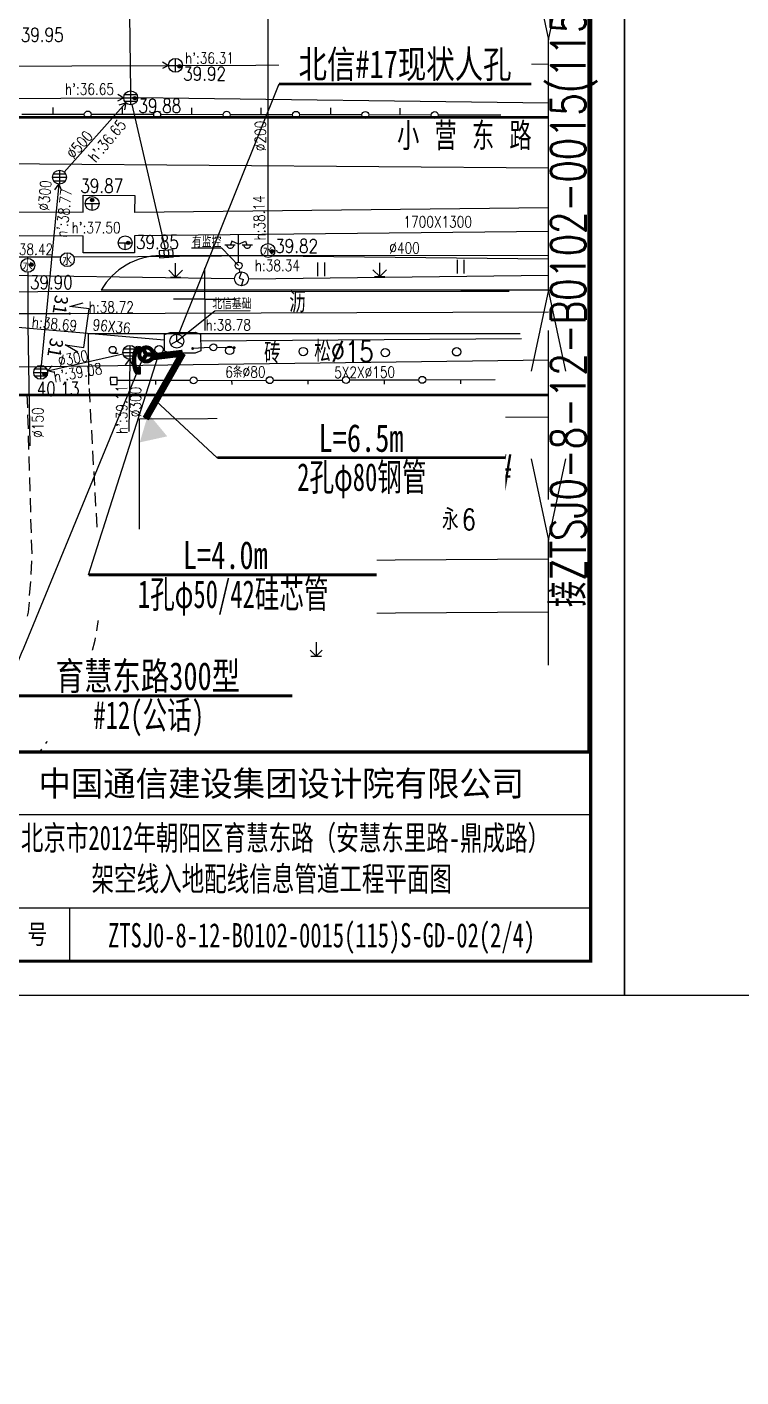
# Model space of a CAD drawing. Header units: inches. Extents: x 505347 to 508499, y 312634 to 313316.
# Drawn here: x 505790.9 to 505842.3, y 312634 to 312731.2 of the extents above; entities that cross this region are included whole.
import ezdxf
from ezdxf.enums import TextEntityAlignment as Align
from ezdxf.lldxf.tags import DXFTag

# ---------------------------------------------------------------- set-up
doc = ezdxf.new("R2010")
doc.units = ezdxf.units.IN
doc.header["$LTSCALE"] = 0.5
doc.header["$MEASUREMENT"] = 0
doc.linetypes.add('ACAD_ISO05W100', pattern=[33, 24, -3, 0, -3, 0, -3])
for name, color, linetype in [('0_RDCAD', 2, 'Continuous'), ('1_RDCAD', 3, 'Continuous'), ('3_RDCAD', 4, 'Continuous'), ('4_RDCAD', 7, 'Continuous'), ('BJ0', 7, 'Continuous'), ('BJ02', 7, 'Continuous'), ('BJ03', 7, 'Continuous'), ('BJ04', 7, 'Continuous'), ('BJ05', 7, 'Continuous'), ('BJ08', 7, 'Continuous'), ('BJ09', 7, 'Continuous'), ('BJ10', 7, 'Continuous'), ('BZ', 2, 'Continuous'), ('PAPERFRAME', 7, 'Continuous'), ('上水井', 4, 'Continuous'), ('上水注记', 4, 'Continuous'), ('上水管线', 4, 'Continuous'), ('上水高程表', 4, 'Continuous'), ('中水管线', 151, 'Continuous'), ('各家需求标注', 6, 'Continuous'), ('图签', 7, 'Continuous'), ('底图', 7, 'Continuous'), ('污水井', 247, 'Continuous'), ('污水注记', 247, 'Continuous'), ('污水管线', 247, 'Continuous'), ('污水高程表', 247, 'Continuous'), ('热力井', 40, 'Continuous'), ('热力注记', 40, 'Continuous'), ('热力管线', 40, 'Continuous'), ('热力高程表', 40, 'Continuous'), ('照明井', 193, 'Continuous'), ('照明管线', 193, 'Continuous'), ('燃气管线', 6, 'Continuous'), ('燃气高程表', 6, 'Continuous'), ('电信井权属', 7, 'Continuous'), ('电信井（北信基础）', 3, 'Continuous'), ('电信断面图及编号', 3, 'Continuous'), ('电信注记', 3, 'Continuous'), ('电信管线', 3, 'Continuous'), ('电信规划位置', 1, 'Continuous'), ('电信高程表', 3, 'Continuous'), ('电力注记', 1, 'Continuous'), ('电力管线', 1, 'Continuous'), ('电话亭', 5, 'Continuous'), ('监控器', 5, 'Continuous'), ('通信人井', 7, 'Continuous'), ('道路红线', 1, 'Continuous'), ('雨水井', 34, 'Continuous'), ('雨水注记', 34, 'Continuous'), ('雨水管线', 34, 'Continuous'), ('雨水高程表', 34, 'Continuous'), ('雨蓖子', 34, 'Continuous')]:
    doc.layers.add(name, color=color, linetype=linetype)
doc.styles.add('HZ', font='simplex.shx', dxfattribs={"bigfont": 'hztxt'})
doc.styles.get("Standard").update_dxf_attribs({"font": 'txt.shx', "bigfont": 'hztxt.shx'})
doc.styles.add('STYLE1', font='')
doc.styles.add('单线宋体', font='txt.shx', dxfattribs={"width": 0.75, "bigfont": 'hztxt.shx'})
doc.styles.add('标题文字', font='', dxfattribs={"width": 0.68})
doc.styles.add('标题栏', font='simhei.ttf', dxfattribs={"width": 0.68})
doc.styles.add('粗宋', font='', dxfattribs={"width": 0.75})
doc.styles.add('粗等线', font='simhei.ttf')
doc.styles.add('细等线', font='txt.shx', dxfattribs={"bigfont": 'ht.shx'})
doc.styles.get('STYLE1').set_extended_font_data('SimSun')
doc.styles.get('标题文字').set_extended_font_data('SimSun')
doc.styles.get('粗宋').set_extended_font_data('SimSun')
doc.linetypes.add('1152', pattern='A,15,-0.9,[138,ltypeshp.shx,S=1,R=0,X=0,Y=-0.5],-0.7,[138,ltypeshp.shx,S=1,R=0,X=0,Y=-0.5],-0.9,0', length=17.5)
tags = doc.linetypes.add('DL', pattern='A,15,-4.925,[130,ltypeshp.shx,S=0.5,R=330,X=-0.15,Y=0.433],0,[130,ltypeshp.shx,S=0.4,R=90,X=0,Y=0],-0.15,[130,ltypeshp.shx,S=0.5,R=150,X=0,Y=-0.433],-4.925,15', length=40).pattern_tags.tags
tags[32:33] = [DXFTag(74, 4), DXFTag(75, 0), DXFTag(340, '0'), DXFTag(46, 1.0), DXFTag(50, 0.0), DXFTag(44, 0.0), DXFTag(45, 0.0)]
tags[30:31] = [DXFTag(74, 4), DXFTag(75, 0), DXFTag(340, '0'), DXFTag(46, 1.0), DXFTag(50, 0.0), DXFTag(44, 0.0), DXFTag(45, 0.0)]
tags[4:5] = [DXFTag(74, 4), DXFTag(75, 0), DXFTag(340, '0'), DXFTag(46, 1.0), DXFTag(50, 0.0), DXFTag(44, 0.0), DXFTag(45, 0.0)]
tags = doc.linetypes.add('DX', pattern='A,15,-5,[130,ltypeshp.shx,S=1,R=330,X=0,Y=0],-5,15', length=40).pattern_tags.tags
tags[16:17] = [DXFTag(74, 4), DXFTag(75, 0), DXFTag(340, '0'), DXFTag(46, 1.0), DXFTag(50, 0.0), DXFTag(44, 0.0), DXFTag(45, 0.0)]
tags[14:15] = [DXFTag(74, 4), DXFTag(75, 0), DXFTag(340, '0'), DXFTag(46, 1.0), DXFTag(50, 0.0), DXFTag(44, 0.0), DXFTag(45, 0.0)]
tags[4:5] = [DXFTag(74, 4), DXFTag(75, 0), DXFTag(340, '0'), DXFTag(46, 1.0), DXFTag(50, 0.0), DXFTag(44, 0.0), DXFTag(45, 0.0)]
tags = doc.linetypes.add('SS', pattern='A,15,-1.9,[130,ltypeshp.shx,S=1,R=330,X=0,Y=0],-1.2,[130,ltypeshp.shx,S=1,R=330,X=0,Y=0],-1.9,15', length=35).pattern_tags.tags
tags[24:25] = [DXFTag(74, 4), DXFTag(75, 0), DXFTag(340, '0'), DXFTag(46, 1.0), DXFTag(50, 0.0), DXFTag(44, 0.0), DXFTag(45, 0.0)]
tags[22:23] = [DXFTag(74, 4), DXFTag(75, 0), DXFTag(340, '0'), DXFTag(46, 1.0), DXFTag(50, 0.0), DXFTag(44, 0.0), DXFTag(45, 0.0)]
tags[4:5] = [DXFTag(74, 4), DXFTag(75, 0), DXFTag(340, '0'), DXFTag(46, 1.0), DXFTag(50, 0.0), DXFTag(44, 0.0), DXFTag(45, 0.0)]
tags = doc.linetypes.add('TRQZ', pattern='A,15,[130,ltypeshp.shx,S=0.6,R=0,X=0,Y=0],-2.5,[133,ltypeshp.shx,S=0.05,R=0,X=0,Y=0],-2.5,[130,ltypeshp.shx,S=0.6,R=0,X=0,Y=0],15', length=35).pattern_tags.tags
tags[28:29] = [DXFTag(74, 4), DXFTag(75, 0), DXFTag(340, '0'), DXFTag(46, 1.0), DXFTag(50, 0.0), DXFTag(44, 0.0), DXFTag(45, 0.0)]

# ---------------------------------------------------------------- blocks, each defined once
blk = doc.blocks.new('B5461')
for q in [(-0.866025, -0.5), (0, 1), (0.866025, -0.5)]:
    blk.add_line((0, 0), q)
blk.add_circle((0, 0), 1)
blk = doc.blocks.new('B552')
for p, q in [((0.984668, 0.518566), (-1.015332, 0.518566)), ((-1.015332, 0.518566), (-1.015332, -0.481434)), ((0.984668, -0.481434), (0.984668, 0.518566)), ((-1.015332, -0.481434), (0.984668, -0.481434))]:
    blk.add_line(p, q)
at = {"linetype": 'Continuous'}
for p, q in [((-0.348666, -0.481434), (-0.348666, 0.518566)), ((0.318001, -0.481434), (0.318001, 0.518566))]:
    blk.add_line(p, q, dxfattribs=at)
blk = doc.blocks.new('BC028')
for p, q in [((0, 0.5), (0, 4.5)), ((-1.98, 3), (-0.49, 3)), ((-0.99, 3.5), (-1.19, 3)), ((0, 3.1), (-0.99, 3.5)), ((0, 3.1), (1, 3.5)), ((0.5, 3), (2, 3)), ((1, 3.5), (1.2, 3))]:
    blk.add_line(p, q)
blk.add_circle((0, 0), 0.5)
for centre in [(-1.19, 3), (1.25, 3)]:
    blk.add_arc(centre, 0.5, 179, 0)
blk = doc.blocks.new('9372')
blk.add_line((-0.01, -0.59), (1.19, -0.59))
blk.add_circle((0, 0), 0.6)
blk = doc.blocks.new('953')
for p, q in [((0, 2), (0, 0)), ((0, 0), (-0.87, 0.87)), ((-0.75, 0), (0.75, 0)), ((0.87, 0.87), (0, 0))]:
    blk.add_line(p, q)
blk = doc.blocks.new('BC112')
for p, q in [((-0.49, -0.99), (-0.49, 1.01)), ((0.51, -0.99), (0.51, 1.01))]:
    blk.add_line(p, q)
blk = doc.blocks.new('DHT')
for p, q in [((-0.064, 0.983), (-0.125, 0.932)), ((0, 1), (-0.064, 0.983)), ((0, 1), (0, 0.473)), ((0.06, 1), (0.06, 0.473)), ((0.06, 1), (0.21, 1)), ((0.21, 1), (0.21, 0.473)), ((-0.334, 0.274), (-0.346, 0.092)), ((-0.346, 0.092), (-0.346, -0.092)), ((-0.311, 0.446), (-0.334, 0.274)), ((-0.277, 0.603), (-0.311, 0.446)), ((-0.234, 0.739), (-0.277, 0.603)), ((-0.183, 0.85), (-0.234, 0.739)), ((-0.125, 0.932), (-0.183, 0.85)), ((-0.128, 0.129), (-0.133, 0.044)), ((-0.133, 0.044), (-0.133, -0.044)), ((-0.119, 0.211), (-0.128, 0.129)), ((-0.106, 0.285), (-0.119, 0.211)), ((-0.09, 0.349), (-0.106, 0.285)), ((-0.07, 0.402), (-0.09, 0.349)), ((-0.048, 0.441), (-0.07, 0.402)), ((-0.024, 0.465), (-0.048, 0.441)), ((0, 0.473), (-0.024, 0.465)), ((0.06, 0.473), (0.21, 0.473)), ((-0.346, -0.092), (-0.334, -0.274)), ((-0.334, -0.274), (-0.311, -0.446)), ((-0.311, -0.446), (-0.277, -0.603)), ((-0.277, -0.603), (-0.234, -0.739)), ((-0.234, -0.739), (-0.183, -0.85)), ((-0.183, -0.85), (-0.125, -0.932)), ((-0.133, -0.044), (-0.128, -0.129)), ((-0.128, -0.129), (-0.119, -0.211)), ((-0.125, -0.932), (-0.064, -0.983)), ((-0.119, -0.211), (-0.106, -0.285)), ((-0.106, -0.285), (-0.09, -0.349)), ((-0.09, -0.349), (-0.07, -0.402)), ((-0.07, -0.402), (-0.048, -0.441)), ((-0.048, -0.441), (-0.024, -0.465)), ((-0.024, -0.465), (0, -0.473)), ((0, -0.473), (0, -1)), ((0.06, -0.473), (0.06, -1)), ((0.06, -0.473), (0.21, -0.473)), ((0.21, -0.473), (0.21, -1)), ((-0.064, -0.983), (0, -1)), ((0.21, -1), (0.06, -1))]:
    blk.add_line(p, q)
at = {"linetype": 'Continuous'}
for points in [[(-0.064, 0.983), (-0.125, 0.932), (0, 0.473)], [(0, 1), (-0.064, 0.983), (0, 0.473)], [(0.06, 1), (0.06, 0.473), (0.21, 0.473)], [(0.21, 0.473), (0.21, 1), (0.06, 1)], [(-0.334, 0.274), (-0.346, 0.092), (-0.119, 0.211)], [(-0.119, 0.211), (-0.346, 0.092), (-0.128, 0.129)], [(-0.128, 0.129), (-0.346, 0.092), (-0.133, 0.044)], [(-0.346, 0.092), (-0.346, -0.092), (-0.133, 0.044)], [(-0.133, 0.044), (-0.346, -0.092), (-0.133, -0.044)], [(-0.311, 0.446), (-0.334, 0.274), (-0.048, 0.441)], [(-0.048, 0.441), (-0.334, 0.274), (-0.07, 0.402)], [(-0.07, 0.402), (-0.334, 0.274), (-0.09, 0.349)], [(-0.09, 0.349), (-0.334, 0.274), (-0.106, 0.285)], [(-0.106, 0.285), (-0.334, 0.274), (-0.119, 0.211)], [(-0.277, 0.603), (-0.311, 0.446), (0, 0.473)], [(0, 0.473), (-0.311, 0.446), (-0.024, 0.465)], [(-0.024, 0.465), (-0.311, 0.446), (-0.048, 0.441)], [(-0.234, 0.739), (-0.277, 0.603), (0, 0.473)], [(-0.183, 0.85), (-0.234, 0.739), (0, 0.473)], [(-0.125, 0.932), (-0.183, 0.85), (0, 0.473)], [(-0.133, -0.044), (-0.346, -0.092), (-0.128, -0.129)], [(-0.346, -0.092), (-0.334, -0.274), (-0.128, -0.129)], [(-0.128, -0.129), (-0.334, -0.274), (-0.119, -0.211)], [(-0.119, -0.211), (-0.334, -0.274), (-0.106, -0.285)], [(-0.334, -0.274), (-0.311, -0.446), (-0.106, -0.285)], [(-0.106, -0.285), (-0.311, -0.446), (-0.09, -0.349)], [(-0.09, -0.349), (-0.311, -0.446), (-0.07, -0.402)], [(-0.07, -0.402), (-0.311, -0.446), (-0.048, -0.441)], [(-0.048, -0.441), (-0.311, -0.446), (-0.024, -0.465)], [(-0.311, -0.446), (-0.277, -0.603), (-0.024, -0.465)], [(-0.024, -0.465), (-0.277, -0.603), (0, -0.473)], [(0, -0.473), (-0.277, -0.603), (0, -1)], [(-0.277, -0.603), (-0.234, -0.739), (0, -1)], [(-0.234, -0.739), (-0.183, -0.85), (0, -1)], [(-0.183, -0.85), (-0.125, -0.932), (0, -1)], [(-0.125, -0.932), (-0.064, -0.983), (0, -1)], [(0.21, -0.473), (0.06, -0.473), (0.21, -1)], [(0.06, -0.473), (0.06, -1), (0.21, -1)]]:
    blk.add_solid(points, dxfattribs=at)
blk = doc.blocks.new('B954')
at = {"linetype": 'Continuous'}
for p, q in [((0, 0), (0, 2)), ((0, 0), (-0.978957, 0.978957)), ((-0.75, 0), (0.75, 0)), ((0, 0), (0.978957, 0.978957))]:
    blk.add_line(p, q, dxfattribs=at)
blk = doc.blocks.new('B8211')
blk.add_hatch(color=256).paths.add_polyline_path([(0.25, 0, 1), (-0.25, 0, 1)])
blk.add_circle((0, 0), 0.25)
blk = doc.blocks.new('B5421')
for p, q in [((-1, 0), (1, 0)), ((0, -1), (0, 1))]:
    blk.add_line(p, q)
blk.add_circle((0, 0), 1)
blk = doc.blocks.new('B5502')
blk.add_circle((0, 0), 1)
at = {"style": '细等线'}
blk.add_text('水', height=1.5, dxfattribs=at).set_placement((-0.74, -0.79))
blk = doc.blocks.new('B545')
for p, q in [((-1, 0), (1, 0)), ((0, -1), (0, 0))]:
    blk.add_line(p, q)
blk.add_circle((0, 0), 1)
blk = doc.blocks.new('B547')
at = {"linetype": 'Continuous'}
for p, q in [((0, 1), (-0.31427, 0.111111)), ((-0.31427, 0.111111), (0.31427, -0.111111)), ((0, -1), (0.31427, -0.111111))]:
    blk.add_line(p, q, dxfattribs=at)
blk.add_circle((0, 0), 1)
blk = doc.blocks.new('B5422')
at = {"linetype": 'Continuous'}
for p, q in [((-1, 0), (1, 0)), ((-0.866025, 0.5), (0.866025, 0.5)), ((0, 1), (0, -1)), ((-0.866025, -0.5), (0.866025, -0.5))]:
    blk.add_line(p, q, dxfattribs=at)
blk.add_circle((0, 0), 1, dxfattribs=at)
blk = doc.blocks.new('53214')
blk.add_circle((0, 0), 0.1)
for tag in ['路号', '线号', '点号']:
    blk.add_attdef(tag, (0, 0), '', height=0.00001)
blk = doc.blocks.new('111111')
for p, q in [((518331.076, 303651.061), (518331.076, 303502.611)), ((518751.076, 303502.611), (518751.076, 303651.061)), ((518748.576, 303505.111), (518748.576, 303648.561)), ((518343.576, 303505.111), (518748.576, 303505.111)), ((518331.076, 303502.611), (518751.076, 303502.611))]:
    blk.add_line(p, q)
at = {"const_width": 0.35}
blk.add_lwpolyline([(518343.576, 303648.561), (518748.576, 303648.561), (518748.576, 303505.111), (518343.576, 303505.111)], close=True, dxfattribs=at)
blk = doc.blocks.new('5656')
at = {"layer": '通信人井', "color": 0, "const_width": 0.6, "elevation": -9959.29}
blk.add_lwpolyline([(513203.83, 303411.73), (513203.83, 303411.8), (513203.82, 303411.86), (513203.81, 303411.92), (513203.79, 303411.98), (513203.77, 303412.04), (513203.75, 303412.1), (513203.72, 303412.16), (513203.69, 303412.21), (513203.66, 303412.26), (513203.62, 303412.32), (513203.58, 303412.36), (513203.54, 303412.41), (513203.5, 303412.45), (513203.45, 303412.49), (513203.4, 303412.53), (513203.34, 303412.56), (513203.29, 303412.6), (513203.23, 303412.62), (513203.17, 303412.65), (513203.11, 303412.67), (513203.05, 303412.68), (513202.99, 303412.69), (513202.93, 303412.7), (513202.87, 303412.71), (513202.8, 303412.71), (513202.74, 303412.7), (513202.68, 303412.69), (513202.62, 303412.68), (513202.56, 303412.67), (513202.5, 303412.65), (513202.44, 303412.63), (513202.38, 303412.6), (513202.33, 303412.57), (513202.27, 303412.54), (513202.22, 303412.5), (513202.17, 303412.46), (513202.13, 303412.42), (513202.08, 303412.37), (513202.04, 303412.32), (513202.01, 303412.27), (513201.97, 303412.22), (513201.94, 303412.16), (513201.92, 303412.11), (513201.89, 303412.05), (513201.87, 303411.99), (513201.86, 303411.93), (513201.84, 303411.87), (513201.84, 303411.8), (513201.83, 303411.74), (513201.83, 303411.68), (513201.84, 303411.62), (513201.84, 303411.55), (513201.85, 303411.49), (513201.87, 303411.43), (513201.89, 303411.37), (513201.91, 303411.31), (513201.94, 303411.26), (513201.97, 303411.2), (513202, 303411.15), (513202.04, 303411.1), (513202.08, 303411.05), (513202.12, 303411), (513202.17, 303410.96), (513202.22, 303410.92), (513202.27, 303410.88), (513202.32, 303410.85), (513202.37, 303410.82), (513202.43, 303410.79), (513202.49, 303410.77), (513202.55, 303410.75), (513202.61, 303410.73), (513202.67, 303410.72), (513202.73, 303410.71), (513202.8, 303410.71), (513202.86, 303410.71), (513202.92, 303410.71), (513202.98, 303410.72), (513203.05, 303410.73), (513203.11, 303410.74), (513203.17, 303410.76), (513203.22, 303410.79), (513203.28, 303410.81), (513203.34, 303410.84), (513203.39, 303410.88), (513203.44, 303410.91), (513203.49, 303410.95), (513203.54, 303411), (513203.58, 303411.04), (513203.62, 303411.09), (513203.66, 303411.14), (513203.69, 303411.19), (513203.72, 303411.25), (513203.75, 303411.3), (513203.77, 303411.36), (513203.79, 303411.42), (513203.81, 303411.48), (513203.82, 303411.55), (513203.83, 303411.61), (513203.83, 303411.67)], close=True, dxfattribs=at)
for points in [[(513202.83, 303411.71), (513202.34, 303410.89)], [(513203.78, 303411.7), (513202.83, 303411.71), (513202.35, 303412.52)]]:
    blk.add_lwpolyline(points, dxfattribs=at)
blk = doc.blocks.new('A$C23F021E1')
at = {"color": 255}
blk.add_wipeout([(0, 6.569), (20.762, 6.569), (20.762, 0), (0, 0)], dxfattribs=at).dxf.layer = 'BZ'
at = {"layer": 'BZ', "color": 0, "const_width": 0.2}
blk.add_lwpolyline([(0, 3.285), (20.762, 3.285)], dxfattribs=at)
at = {"layer": 'BZ', "style": '粗宋', "width": 0.75, "flags": 8}
for tag, p in [('X=', (10.365, 3.712)), ('Y=', (10.426, 0.898))]:
    blk.add_attdef(tag, text='', height=2, dxfattribs=at).set_placement(p, align=Align.CENTER)
blk = doc.blocks.new('RDCADTITLE')
at = {"color": 0, "ltscale": 10}
blk.add_lwpolyline([(-180, 30, 0, 0, 0), (0, 30, 0.5, 180, 0)], format="xyseb", dxfattribs=at)
at = {"ltscale": 10, "const_width": 0.5}
blk.add_lwpolyline([(-180, 0), (-180, 30), (0, 30)], dxfattribs=at)
at = {"ltscale": 10}
blk.add_lwpolyline([(-180, 30), (0, 30), (-180, 30)], dxfattribs=at)
at = {"layer": '0_RDCAD', "color": 0}
for p, q in [((0, 0), (0, 30)), ((-90, 21), (0, 21)), ((0, 7.5), (-180, 7.5)), ((-75, 7.5), (-75, 0)), ((-180, 0), (0, 0))]:
    blk.add_line(p, q, dxfattribs=at)
at = {"layer": '1_RDCAD', "color": 0}
blk.add_line((0, 30), (-180, 30), dxfattribs=at)
at = {"style": '标题栏', "width": 0.95}
blk.add_text('中国通信建设集团设计院有限公司', height=3.6, dxfattribs=at).set_placement((-44.47, 25.53), align=Align.MIDDLE)
at = {"style": 'STYLE1', "width": 0.75}
blk.add_text('图  号', height=2.8, dxfattribs=at).set_placement((-82.5, 3.75), align=Align.MIDDLE_CENTER)
for tag, p in [('A1', (-145, 26.25)), ('B1', (-100, 26.25)), ('A3', (-145, 18.75)), ('B2', (-100, 18.75)), ('A4', (-145, 11.25)), ('B3', (-100, 11.25)), ('A4', (-145, 3.75)), ('B4', (-100, 3.75))]:
    blk.add_attdef(tag, text='', height=2.8, dxfattribs=at).set_placement(p, align=Align.MIDDLE_CENTER)
at = {"layer": '4_RDCAD', "style": '标题文字', "width": 0.65}
for tag, height, p in [('C2', 3.4, (-45, 17.95)), ('C3', 3.4, (-45, 11.75)), ('ZTSJ4-09-系统立项编码-流水号+设计阶段-专业代码-图号', 2.8, (-37.62, 3.75))]:
    blk.add_attdef(tag, text='', height=height, dxfattribs=at).set_placement(p, align=Align.MIDDLE_CENTER)
blk = doc.blocks.new('M9502')
at = {"linetype": 'Continuous'}
for p, q in [((4.125, 1.25), (2.5, 0)), ((7.5, 0), (5.875, 1.25)), ((14.125, 1.25), (12.5, 0)), ((17.5, 0), (15.875, 1.25)), ((2.5, 0), (0, 0)), ((2.5, 0), (4.125, -1.25)), ((6.6875, 0), (3.3125, 0)), ((5.875, -1.25), (7.5, 0)), ((12.5, 0), (7.5, 0)), ((12.5, 0), (14.125, -1.25)), ((16.6875, 0), (13.3125, 0)), ((15.875, -1.25), (17.5, 0)), ((20, 0), (17.5, 0))]:
    blk.add_line(p, q, dxfattribs=at)
blk = doc.blocks.new('A$C463E76B2')
at = {"color": 255}
blk.add_wipeout([(0, 3.692), (18.176, 3.692), (18.176, 0), (0, 0)], dxfattribs=at).dxf.layer = 'BZ'
at = {"layer": 'BZ', "color": 0, "const_width": 0.2}
blk.add_lwpolyline([(0, 0.407), (18.176, 0.407)], dxfattribs=at)
at = {"layer": 'BZ', "style": '粗宋', "width": 0.75, "flags": 8}
blk.add_attdef('X=', text='', height=2, dxfattribs=at).set_placement((9.088, 0.834), align=Align.CENTER)

msp = doc.modelspace()

# ---------------------------------------------------------------- hatches: boundary and pattern name
at = {"layer": '图签'}
msp.add_hatch(color=1, dxfattribs=at).paths.add_polyline_path([(505799.006, 312701.291), (505800.986, 312701.725), (505799.622, 312703.362)])

# ---------------------------------------------------------------- linework, layer by layer
at = {"const_width": 0.5, "elevation": 82.3}
for points in [[(505802.102, 312707.714), (505799.43, 312702.996)], [(505802.102, 312707.714), (505799.942, 312707.452)]]:
    msp.add_lwpolyline(points, dxfattribs=at)
at = {"color": 1, "const_width": 0.2, "elevation": 82.3}
msp.add_lwpolyline([(505828.45, 312704.696), (505428.806, 312704.696)], dxfattribs=at)
at = {"layer": 'BJ0'}
for q in [(505803.696, 312713.84, 82.3), (505801.446, 312711.59, 82.3), (505803.696, 312709.34, 82.3), (505805.946, 312711.59, 82.3)]:
    msp.add_line((505803.696, 312711.59, 82.3), q, dxfattribs=at)
at = {"layer": 'BJ02', "linetype": 'Continuous'}
for p, q in [((505797.384, 312705.964, 82.3), (505796.884, 312705.963, 82.3)), ((505796.884, 312705.963, 82.3), (505796.886, 312705.463, 82.3)), ((505797.386, 312705.464, 82.3), (505797.384, 312705.964, 82.3)), ((505800.132, 312705.748, 82.3), (505797.385, 312705.741, 82.3)), ((505802.629, 312705.754, 82.3), (505800.132, 312705.748, 82.3)), ((505800.132, 312705.748, 82.3), (505800.133, 312705.448, 82.3)), ((505803.129, 312705.755, 82.3), (505808.123, 312705.768, 82.3)), ((505805.626, 312705.761, 82.3), (505805.627, 312705.461, 82.3)), ((505811.12, 312705.775, 82.3), (505811.121, 312705.475, 82.3)), ((505814.117, 312705.782, 82.3), (505819.111, 312705.795, 82.3)), ((505816.614, 312705.788, 82.3), (505816.615, 312705.488, 82.3)), ((505819.611, 312705.796, 82.3), (505824.605, 312705.808, 82.3)), ((505822.108, 312705.802, 82.3), (505822.109, 312705.502, 82.3)), ((505796.886, 312705.463, 82.3), (505797.386, 312705.464, 82.3)), ((505798.997, 312702.995, 82.3), (505828.45, 312703.118, 82.3)), ((505798.997, 312692.68, 82.3), (505798.997, 312702.995, 82.3)), ((505828.45, 312692.871, 82.3), (505798.997, 312692.68, 82.3)), ((505798.997, 312692.68, 82.3), (505799.029, 312688.903, 82.3)), ((505798.997, 312692.68, 82.3), (505798.997, 312692.68, 82.3)), ((505799.029, 312688.903, 82.3), (505828.45, 312689.094, 82.3))]:
    msp.add_line(p, q, dxfattribs=at)
at = {"layer": 'BJ02', "linetype": 'Continuous', "elevation": 82.3}
for points in [[(505792.761, 312724.901), (505792.761, 312725.401)], [(505797.761, 312724.894), (505797.761, 312725.394)], [(505802.761, 312724.886), (505802.761, 312725.386)], [(505807.761, 312724.879), (505807.761, 312725.379)], [(505812.761, 312724.871), (505812.761, 312725.371)], [(505817.761, 312724.864), (505817.761, 312725.364)], [(505795.011, 312724.898), (505790.511, 312724.904)], [(505800.011, 312724.89), (505795.511, 312724.897)], [(505805.011, 312724.883), (505800.511, 312724.89)], [(505810.011, 312724.875), (505805.511, 312724.882)], [(505815.011, 312724.868), (505810.511, 312724.875)], [(505820.011, 312724.86), (505815.511, 312724.867)], [(505825.011, 312724.853), (505820.511, 312724.86)]]:
    msp.add_lwpolyline(points, dxfattribs=at)
at = {"layer": 'BJ02', "elevation": 82.3}
msp.add_lwpolyline([(505808.623, 312705.768), (505813.617, 312705.781)], dxfattribs=at)
at = {"layer": 'BJ02', "linetype": 'Continuous'}
for centre in [(505795.261, 312724.897, 82.3), (505800.261, 312724.89, 82.3), (505805.261, 312724.882, 82.3), (505810.261, 312724.875, 82.3), (505815.261, 312724.867, 82.3), (505820.261, 312724.86, 82.3), (505802.879, 312705.755, 82.3), (505808.373, 312705.768, 82.3), (505813.867, 312705.782, 82.3), (505819.361, 312705.795, 82.3)]:
    msp.add_circle(centre, 0.25, dxfattribs=at)
at = {"layer": 'BJ04', "linetype": 'Continuous', "elevation": 82.3, "flags": 128}
msp.add_lwpolyline([(505800.497, 312714.741, 0.265911), (505796.226, 312712.244)], format="xyb", dxfattribs=at)
at = {"layer": 'BJ04', "linetype": 'Continuous', "flags": 128}
for points, elevation in [([(505828.45, 312714.718), (505800.497, 312714.741)], 82.3), ([(505828.45, 312712.261), (505796.226, 312712.244)], 122.194), ([(505795.324, 312705.459), (505795.315, 312709.139), (505826.42, 312709.121)], 82.3), ([(505790.933, 312703.768), (505790.903, 312704.767)], 82.3), ([(505795.349, 312705.173), (505795.405, 312704.174)], 82.3), ([(505795.433, 312703.675), (505795.489, 312702.677)], 82.3), ([(505790.977, 312702.268), (505790.947, 312703.268)], 82.3), ([(505791.021, 312700.769), (505790.991, 312701.769)], 82.3), ([(505795.517, 312702.178), (505795.573, 312701.179)], 82.3), ([(505791.065, 312699.27), (505791.035, 312700.269)], 82.3), ([(505795.601, 312700.68), (505795.657, 312699.681)], 82.3), ([(505795.685, 312699.182), (505795.741, 312698.184)], 82.3), ([(505791.109, 312697.77), (505791.079, 312698.77)], 82.3), ([(505791.153, 312696.271), (505791.123, 312697.271)], 82.3), ([(505795.769, 312697.685), (505795.825, 312696.686)], 82.3), ([(505795.853, 312696.187), (505795.909, 312695.189)], 82.3), ([(505791.197, 312694.772), (505791.167, 312695.771)], 82.3), ([(505791.241, 312693.272), (505791.211, 312694.272)], 82.3), ([(505795.937, 312694.689), (505795.993, 312693.691)], 82.3), ([(505796.021, 312693.192), (505796.077, 312692.193)], 82.3), ([(505791.192, 312691.773), (505791.225, 312692.773)], 82.3), ([(505791.071, 312690.278), (505791.158, 312691.274)], 82.3), ([(505796.105, 312691.694), (505796.161, 312690.696)], 82.3), ([(505796.096, 312689.199), (505796.14, 312689.506), (505796.152, 312690.196)], 82.3), ([(505791.027, 312689.78), (505790.965, 312689.062), (505790.903, 312688.79)], 82.3), ([(505796.025, 312688.704), (505795.883, 312687.714)], 82.3), ([(505795.583, 312686.246), (505795.79, 312687.062), (505795.812, 312687.219)], 82.3), ([(505795.19, 312684.801), (505795.251, 312684.935), (505795.46, 312685.762)], 82.3), ([(505794.562, 312683.439), (505794.584, 312683.475), (505794.982, 312684.346)], 82.3), ([(505794.301, 312683.013), (505793.778, 312682.16)], 82.3), ([(505793.517, 312681.734), (505792.994, 312680.882)], 82.3), ([(505792.733, 312680.455), (505792.21, 312679.603)], 82.3), ([(505791.927, 312679.191), (505791.354, 312678.371)], 82.3), ([(505790.417, 312677.202), (505791.06, 312677.952), (505791.067, 312677.962)], 82.3)]:
    msp.add_lwpolyline(points, dxfattribs=dict(at, elevation=elevation))
at = {"layer": 'BJ04', "linetype": 'Continuous'}
for centre in [(505796.779, 312688.91, 82.3), (505797.529, 312688.908, 82.3), (505798.279, 312688.905, 82.3), (505799.029, 312688.903, 82.3)]:
    msp.add_circle(centre, 0.0625, dxfattribs=at)
at = {"layer": 'BJ05', "linetype": 'Continuous', "const_width": 0.1, "elevation": 82.3}
for points in [[(505802.767, 312708.05, 1), (505802.867, 312708.05, 1)], [(505805.864, 312708.116, 1), (505805.764, 312708.116, 1)]]:
    msp.add_lwpolyline(points, format="xyb", close=True, dxfattribs=at)
at = {"layer": 'BJ05', "linetype": 'Continuous', "elevation": 82.3}
for points in [[(505804.065, 312708.124), (505802.817, 312708.05)], [(505804.565, 312708.135), (505805.814, 312708.116)]]:
    msp.add_lwpolyline(points, dxfattribs=at)
at = {"layer": 'BJ05', "linetype": 'Continuous'}
msp.add_circle((505804.315, 312708.139, 82.3), 0.25, dxfattribs=at)
at = {"layer": 'BJ09', "linetype": 'Continuous'}
msp.add_line((505797.052, 312707.703, 122.275), (505797.452, 312707.703, 122.275), dxfattribs=at)
for centre, radius in [((505797.052, 312707.953, 122.275), 0.25), ((505800.401, 312707.967, 82.3), 0.3), ((505805.483, 312707.911, 82.3), 0.3), ((505810.783, 312707.829, 82.3), 0.3), ((505816.687, 312707.752, 82.3), 0.3), ((505821.837, 312707.81, 82.3), 0.3)]:
    msp.add_circle(centre, radius, dxfattribs=at)
at = {"layer": '上水管线', "linetype": 'SS', "ltscale": 0.6, "elevation": 82.3}
for points in [[(505808.248, 312715.602), (505808.248, 312739.956)], [(505785.538, 312714.638), (505793.326, 312714.638)], [(505790.942, 312714.539), (505790.942, 312714.638)], [(505793.326, 312714.638), (505793.329, 312714.638)], [(505794.24, 312714.645), (505798.855, 312714.675)], [(505798.855, 312714.675), (505807.905, 312714.735), (505807.912, 312714.735)], [(505808.575, 312714.727), (505828.45, 312714.509)], [(505790.942, 312713.539), (505790.942, 312709.736)], [(505790.942, 312709.736), (505791.073, 312701.046)]]:
    msp.add_lwpolyline(points, dxfattribs=at)
at = {"layer": '中水管线', "linetype": 'SS', "ltscale": 0.6, "elevation": 122.741}
for points in [[(505791.657, 312712.118), (505788.827, 312712.115)], [(505822.148, 312712.148), (505791.657, 312712.118)], [(505825.609, 312712.151), (505822.148, 312712.148)]]:
    msp.add_lwpolyline(points, dxfattribs=at)
at = {"layer": '污水管线', "elevation": 82.3}
for points in [[(505717.212, 312728.749), (505759.319, 312728.29), (505801.074, 312728.436)], [(505800.649, 312728.699), (505801.074, 312728.436), (505800.633, 312728.199)], [(505802.075, 312728.437), (505828.45, 312728.539)]]:
    msp.add_lwpolyline(points, dxfattribs=at)
at = {"layer": '热力管线'}
for p, q in [((505794.933, 312717.87, 82.3), (505794.939, 312719.095, 82.3)), ((505794.939, 312719.095, 82.3), (505798.642, 312719.076, 82.3)), ((505798.642, 312719.076, 82.3), (505798.636, 312717.851, 82.3)), ((505828.45, 312718.182, 82.3), (505798.636, 312717.851, 82.3)), ((505828.45, 312716.482, 82.3), (505798.627, 312716.151, 82.3)), ((505794.919, 312714.946, 82.3), (505794.925, 312716.17, 82.3)), ((505798.627, 312716.151, 82.3), (505798.621, 312714.927, 82.3)), ((505798.621, 312714.927, 82.3), (505794.919, 312714.946, 82.3))]:
    msp.add_line(p, q, dxfattribs=at)
at = {"layer": '热力管线', "elevation": 82.3}
for points in [[(505730.634, 312721.834), (505828.45, 312721.063)], [(505748.766, 312718.091), (505794.933, 312717.87)], [(505748.766, 312716.391), (505794.925, 312716.17)]]:
    msp.add_lwpolyline(points, dxfattribs=at)
at = {"layer": '照明管线', "elevation": 82.3}
for points in [[(505806.221, 312713.573), (505806.18, 312713.762)], [(505805.806, 312713.069), (505785.971, 312713.355)], [(505806.85, 312713.068), (505828.45, 312713.335)]]:
    msp.add_lwpolyline(points, dxfattribs=at)
at = {"layer": '燃气管线', "linetype": 'TRQZ'}
for p, q in [((505782.474, 312710.574, 82.3), (505793.946, 312710.56, 82.3)), ((505793.946, 312710.56, 82.3), (505828.45, 312710.689, 82.3))]:
    msp.add_line(p, q, dxfattribs=at)
msp.add_point((505793.946, 312710.56, 82.3), dxfattribs=at)
at = {"layer": '电信井权属', "elevation": 122.372}
msp.add_lwpolyline([(505801.671, 312708.576), (505804.41, 312710.766), (505806.969, 312710.789)], dxfattribs=at)
at = {"layer": '电信断面图及编号', "elevation": 82.3}
msp.add_lwpolyline([(505794.54, 312707.786), (505793.641, 312708.306), (505794.983, 312708.122), (505795.362, 312710.895), (505793.977, 312711.084), (505794.929, 312711.335)], dxfattribs=at)
at = {"layer": '电信管线', "linetype": 'DX', "elevation": 82.3}
for points in [[(505800.795, 312708.65), (505789.946, 312709.574)], [(505826.509, 312708.752), (505803.395, 312708.588)]]:
    msp.add_lwpolyline(points, dxfattribs=at)
msp.add_lwpolyline([(505800.794, 312709.05), (505801.189, 312709.205), (505802.993, 312709.218), (505803.391, 312709.07), (505803.401, 312707.876), (505803.003, 312707.722), (505801.201, 312707.707), (505800.798, 312707.851)], close=True, dxfattribs=at)
at = {"layer": '电力管线', "linetype": 'DL', "elevation": 82.3}
for points in [[(505801.026, 312706.843), (505783.035, 312706.608)], [(505828.45, 312707.202), (505801.026, 312706.843)]]:
    msp.add_lwpolyline(points, dxfattribs=at)
at = {"layer": '监控器', "elevation": 82.3}
msp.add_lwpolyline([(505806.126, 312714.016), (505804.925, 312715.264), (505802.729, 312715.269)], dxfattribs=at)
at = {"layer": '道路红线'}
msp.add_line((505428.806, 312704.696, 82.3), (505828.45, 312704.696, 82.3), dxfattribs=at)
at = {"layer": '道路红线', "linetype": 'ACAD_ISO05W100', "const_width": 0.2, "elevation": 82.3}
msp.add_lwpolyline([(505572.394, 312724.696), (505828.45, 312724.696)], dxfattribs=at)
at = {"layer": '雨水管线'}
for points, elevation in [([(505798.269, 312732.059), (505798.339, 312726.598)], 82.3), ([(505761.584, 312725.915), (505797.846, 312726.099)], 82.3), ([(505797.421, 312726.362), (505797.846, 312726.099), (505797.405, 312725.862)], 82.3), ([(505828.45, 312725.723), (505798.845, 312726.092)], 82.3), ([(505798.012, 312725.727), (505793.552, 312720.754)], 82.3), ([(505797.532, 312725.586), (505798.012, 312725.727), (505797.894, 312725.241)], 82.3), ([(505800.882, 312715.121), (505798.458, 312725.612)], 82.3), ([(505793.171, 312719.884), (505791.913, 312706.828)], 82.3), ([(505792.879, 312719.478), (505793.171, 312719.884), (505793.376, 312719.428)], 82.3), ([(505792.353, 312706.439), (505797.797, 312707.663)], 82.3), ([(505792.845, 312706.333), (505792.355, 312706.433), (505792.687, 312706.807)], 42.419), ([(505797.986, 312706.867), (505798.278, 312707.273), (505798.483, 312706.817)], 82.3), ([(505798.278, 312707.273), (505798.206, 312702.074)], 82.3)]:
    msp.add_lwpolyline(points, dxfattribs=dict(at, elevation=elevation))

# ---------------------------------------------------------------- block references
for p in [(-12917.139, 9158.888, 82.3), (-12497.139, 9158.888, 82.3)]:
    msp.add_blockref('111111', p)
at = {"layer": '3_RDCAD', "xscale": 3.603068985627033, "zscale": 3.603068985593801, "rotation": 270}
msp.add_blockref('M9502', (505828.45, 312757.301), dxfattribs=at)
at = {"layer": 'BJ03', "linetype": 'Continuous', "xscale": 0.5, "yscale": 0.5, "zscale": 0.5}
msp.add_blockref('BC028', (505806.126, 312714.016, 122.31), dxfattribs=at)
at = {"layer": 'BJ08', "linetype": 'Continuous', "xscale": 0.5, "yscale": 0.5, "zscale": 0.5}
for p in [(505801.866, 312728.367, 122.222), (505798.638, 312726.067, 122.181), (505795.577, 312718.739, 122.17), (505798.168, 312715.653, 122.154), (505808.539, 312715.046, 122.122), (505791.209, 312714.081, 122.196), (505792.152, 312706.195, 82.3), (505798.997, 312692.68, 122.596)]:
    msp.add_blockref('B8211', p, dxfattribs=at)
at = {"layer": 'BJ09', "linetype": 'Continuous', "xscale": 0.5, "yscale": 0.5, "zscale": 0.5}
for name, p in [('BC112', (505822.131, 312713.939, 82.3)), ('BC112', (505812.082, 312713.741, 122.194)), ('953', (505811.712, 312685.902, 82.3)), ('9372', (505796.081, 312684.786, 82.3)), ('BC112', (505806.353, 312678.495, 82.3)), ('953', (505797.297, 312675.487, 82.3)), ('953', (505822.14, 312675.793, 82.3))]:
    msp.add_blockref(name, p, dxfattribs=at)
at = {"layer": 'BJ09', "xscale": 0.5, "yscale": 0.5, "zscale": 0.5}
for p in [(505801.588, 312713.192, 82.3), (505816.293, 312713.225, 82.3)]:
    msp.add_blockref('B954', p, dxfattribs=at)
at = {"layer": '上水井', "xscale": 0.5, "yscale": 0.5, "zscale": 0.5}
for p in [(505808.248, 312715.102, 122.122), (505790.942, 312714.039, 122.196), (505793.786, 312714.447, 122.179)]:
    msp.add_blockref('B5502', p, dxfattribs=at)
at = {"layer": '污水井', "xscale": 0.5, "yscale": 0.5, "zscale": 0.5}
msp.add_blockref('B5421', (505801.575, 312728.436, 122.222), dxfattribs=at)
at = {"layer": '热力井', "xscale": 0.5, "yscale": 0.5, "zscale": 0.5}
for p in [(505795.577, 312718.484, 122.185), (505797.955, 312715.659, 122.154)]:
    msp.add_blockref('B545', p, dxfattribs=at)
at = {"layer": '照明井', "xscale": 0.5, "yscale": 0.5, "zscale": 0.5}
msp.add_blockref('B547', (505806.331, 312713.062, 122.408), dxfattribs=at)
at = {"layer": '燃气高程表'}
ref = msp.add_blockref('53214', (505793.946, 312710.56, 82.3), dxfattribs=dict(at, xscale=0.5, yscale=0.5, zscale=0.5))
ref.add_attrib('路号', '97-5008', (505793.946, 312710.56, 53296.3), dxfattribs={"layer": '0', "height": 0.000005})
ref.add_attrib('线号', '1', (505793.946, 312710.56, 53296.3), dxfattribs={"layer": '0', "height": 0.000005})
ref.add_attrib('点号', '19', (505793.946, 312710.56, 53296.3), dxfattribs={"layer": '0', "height": 0.000005})
at = {"layer": '电信井（北信基础）', "xscale": 0.5, "yscale": 0.5, "zscale": 0.5}
msp.add_blockref('B5461', (505801.671, 312708.576, 122.372), dxfattribs=at)
at = {"layer": '电话亭'}
msp.add_blockref('DHT', (505798.822, 312707.198, 284.709), dxfattribs=at)
at = {"layer": '通信人井', "linetype": 'Continuous', "xscale": 0.5, "yscale": 0.5, "zscale": 0.5}
msp.add_blockref('5656', (249198.057, 161001.77, 5061.945), dxfattribs=at)
at = {"layer": '雨水井', "xscale": 0.5, "yscale": 0.5, "zscale": 0.5}
for p in [(505798.346, 312726.099, 122.181), (505793.219, 312720.382, 122.181), (505798.285, 312707.773, 122.181), (505791.865, 312706.33, 122.181)]:
    msp.add_blockref('B5422', p, dxfattribs=at)
at = {"layer": '雨蓖子', "xscale": 0.5000000000000125, "yscale": 0.5, "zscale": 0.5, "rotation": 183.7250976100177}
msp.add_blockref('B552', (505800.903, 312714.879, 122.091), dxfattribs=at)

# ---------------------------------------------------------------- texts
at = {"layer": 'BJ08', "linetype": 'Continuous', "style": 'HZ', "width": 0.8}
for s, p in [('39.95', (505790.432, 312730.127, 122.247)), ('39.92', (505802.131, 312727.334, 122.222)), ('39.88', (505798.907, 312725.018, 122.181)), ('39.87', (505794.722, 312719.264, 122.17)), ('39.85', (505798.732, 312715.214, 122.154)), ('39.82', (505808.766, 312714.93, 122.122)), ('39.90', (505791.091, 312712.313, 122.196)), ('40.13', (505791.575, 312704.644, 82.3)), ('40.29', (505799.245, 312691.43, 122.596)), ('40.13', (505790.18, 312672.14, 82.3))]:
    msp.add_text(s, height=1, dxfattribs=at).set_placement(p)
at = {"layer": 'BJ10', "linetype": 'Continuous', "style": 'HZ', "width": 0.8}
for s, height, p in [('小 营 东 路', 2, (505817.545, 312722.332, 82.3)), ('沥', 1.5, (505809.777, 312710.63, 82.3)), ('砖', 1.5, (505807.958, 312706.968, 82.3)), ('松%%c15', 1.5, (505811.572, 312707.09, 82.3)), ('育慧里二区5#', 1.75, (505816.467, 312698.341, 82.3)), ('永', 1.5, (505820.776, 312694.991, 82.3)), ('6', 1.5, (505822.201, 312694.991, 82.3))]:
    msp.add_text(s, height=height, dxfattribs=at).set_placement(p)
at = {"layer": '上水注记', "linetype": '1152', "style": 'HZ', "width": 0.8}
for s, p in [('%%c200', (505808.1, 312722.25, 82.3)), ('%%c150', (505792.059, 312701.616, 82.3))]:
    msp.add_text(s, height=0.8, rotation=90, dxfattribs=at).set_placement(p)
at = {"layer": '上水注记', "style": 'HZ', "width": 0.8}
msp.add_text('%%C400', height=0.8, dxfattribs=at).set_placement((505816.985, 312714.886, 82.3))
at = {"layer": '上水高程表', "style": 'HZ', "width": 0.8}
msp.add_text('h:38.14', height=0.8, rotation=91.72495, dxfattribs=at).set_placement((505808.073, 312715.828, 82.3))
for s, p in [('h:38.42', (505789.498, 312714.788, 82.3)), ('h:38.34', (505807.284, 312713.628, 82.3))]:
    msp.add_text(s, height=0.8, dxfattribs=at).set_placement(p)
at = {"layer": '底图', "color": 0, "linetype": 'Continuous', "style": '单线宋体', "width": 0.75}
msp.add_text('接ZTSJ0-8-12-B0102-0015(115)S-GD-02(3/4)图', height=2.5, rotation=90.0133, dxfattribs=at).set_placement((505829.877, 312722.208, -39.115), align=Align.MIDDLE_CENTER)
at = {"layer": '污水注记', "style": 'HZ', "width": 0.8}
msp.add_text('%%C500', height=0.8, dxfattribs=at).set_placement((505817.447, 312728.665, 82.3))
at = {"layer": '污水高程表', "style": 'HZ', "width": 0.8}
msp.add_text("h':36.31", height=0.8, dxfattribs=at).set_placement((505802.262, 312728.56, 82.3))
at = {"layer": '热力注记', "style": 'HZ', "width": 0.8}
msp.add_text('1700X1300', height=0.8, dxfattribs=at).set_placement((505818.002, 312716.767, 82.3))
at = {"layer": '热力高程表', "style": 'HZ', "width": 0.8}
msp.add_text("h':37.50", height=0.8, dxfattribs=at).set_placement((505794.087, 312716.349, 82.3))
at = {"layer": '燃气高程表', "style": 'HZ', "width": 0.8}
msp.add_text('h:38.72', height=0.8, dxfattribs=at).set_placement((505795.318, 312710.626, 82.3))
at = {"layer": '电信井权属', "linetype": 'Continuous', "style": 'HZ', "width": 0.8}
msp.add_text('北信基础', height=0.8, dxfattribs=at).set_placement((505804.237, 312710.88, 122.372))
at = {"layer": '电信断面图及编号', "style": '粗等线'}
for rotation, p in [(261.81193, (505793.302, 312711.202, 82.3)), (260.05256, (505792.934, 312708.103, 82.3))]:
    msp.add_text('31', height=1, rotation=rotation, dxfattribs=at).set_placement(p, align=Align.MIDDLE)
at = {"layer": '电信注记', "style": 'HZ', "width": 0.8}
msp.add_text('96X36', height=0.8, rotation=353.88679, dxfattribs=at).set_placement((505795.573, 312709.377, 82.3))
at = {"layer": '电信高程表', "style": 'HZ', "width": 0.8}
msp.add_text('h:38.69', height=0.8, rotation=354.73163, dxfattribs=at).set_placement((505791.201, 312709.576, 82.3))
msp.add_text('h:38.78', height=0.8, dxfattribs=at).set_placement((505803.747, 312709.346, 82.3))
at = {"layer": '电力注记', "style": 'HZ', "width": 0.8}
for s, rotation, p in [('6条%%c80', 0.10313, (505805.165, 312705.955, 82.3)), ('5X2X%%c150', 0.49768, (505813.018, 312705.918, 82.3))]:
    msp.add_text(s, height=0.8, rotation=rotation, dxfattribs=at).set_placement(p)
at = {"layer": '监控器', "style": 'HZ', "width": 0.8}
msp.add_text('有监控', height=0.8, dxfattribs=at).set_placement((505802.768, 312715.328, 82.3))
at = {"layer": '雨水注记', "style": 'HZ', "width": 0.8}
for s, rotation, p in [('%%C500', 49.16424, (505794.252, 312721.631, 82.3)), ('%%C300', 85.36334, (505792.464, 312717.941, 82.3)), ('%%c300', 11.3019, (505793.202, 312706.728, 82.3)), ('%%c300', 90, (505799.103, 312703.099, 82.3))]:
    msp.add_text(s, height=0.8, rotation=rotation, dxfattribs=at).set_placement(p)
at = {"layer": '雨水高程表', "style": 'HZ', "width": 0.8}
msp.add_text("h':36.65", height=0.8, dxfattribs=at).set_placement((505793.612, 312726.325, 82.3))
for s, rotation, p in [("h':36.65", 50.2995, (505795.828, 312721.392, 82.3)), ("h':38.77", 83.81694, (505793.742, 312715.993, 82.3)), ("h':39.08", 10.36643, (505792.876, 312705.611, 82.3)), ("h':39.11", 90.47463, (505798.12, 312701.893, 82.3))]:
    msp.add_text(s, height=0.8, rotation=rotation, dxfattribs=at).set_placement(p)

# ---------------------------------------------------------------- next in the draw order: block references
at = {"layer": '各家需求标注', "color": 1, "linetype": 'Continuous'}
ref = msp.add_blockref('A$C463E76B2', (505809.03, 312726.682, 82.3), dxfattribs=at)
ref.add_attrib('X=', '北信#17现状人孔', dxfattribs={"layer": 'BZ', "color": 3, "height": 2, "style": '粗宋', "width": 0.75, "flags": 8}).set_placement((505818.118, 312727.516, 82.3), align=Align.CENTER)
at = {"layer": '电信规划位置', "linetype": 'Continuous'}
ref = msp.add_blockref('A$C23F021E1', (505804.583, 312696.897), dxfattribs=at)
ref.add_attrib('X=', 'L=6.5m', dxfattribs={"layer": 'BZ', "color": 0, "height": 2, "style": '粗宋', "width": 0.75, "flags": 8}).set_placement((505814.948, 312700.609), align=Align.CENTER)
ref.add_attrib('Y=', '2孔φ80钢管', dxfattribs={"layer": 'BZ', "color": 0, "height": 2, "style": '粗宋', "width": 0.65, "flags": 8}).set_placement((505815.008, 312697.796), align=Align.CENTER)

# ---------------------------------------------------------------- next in the draw order: wipeouts: each hides what was drawn before it
msp.add_wipeout([(505741.438, 312678.999), (505741.438, 312663.999), (505831.438, 312663.999), (505831.438, 312678.999)]).translate(0, 0, 82.3)

# ---------------------------------------------------------------- next in the draw order: linework, layer by layer
for p, q in [((505809.03, 312727.089, 82.3), (505801.839, 312709.209, 82.3)), ((505804.583, 312700.182), (505800.155, 312704.278, 82.3))]:
    msp.add_line(p, q)

# ---------------------------------------------------------------- next in the draw order: block references
at = {"layer": 'PAPERFRAME', "ltscale": 0.15873, "xscale": 0.5, "yscale": 0.5, "zscale": 0.5}
msp.add_blockref('RDCADTITLE', (505831.438, 312663.999, 82.3), dxfattribs=at)

# ---------------------------------------------------------------- next in the draw order: texts
at = {"color": 7, "lineweight": 25, "style": '标题文字', "width": 0.68}
for s, p in [('北京市2012年朝阳区育慧东路（安慧东里路-鼎成路）', (505809.505, 312672.816, 82.3)), ('架空线入地配线信息管道工程平面图', (505808.518, 312669.871, 82.3)), ('ZTSJ0-8-12-B0102-0015(115)S-GD-02(2/4)', (505812.104, 312665.802, 82.3))]:
    msp.add_text(s, height=1.75, dxfattribs=at).set_placement(p, align=Align.MIDDLE_CENTER)

# ---------------------------------------------------------------- next in the draw order: block references
at = {"layer": '电信规划位置', "linetype": 'Continuous'}
ref = msp.add_blockref('A$C23F021E1', (505795.315, 312688.467, 82.3), dxfattribs=at)
ref.add_attrib('X=', 'L=4.0m ', dxfattribs={"layer": 'BZ', "color": 0, "height": 2, "style": '粗宋', "width": 0.75, "flags": 8}).set_placement((505805.68, 312692.179, 82.3), align=Align.CENTER)
ref.add_attrib('Y=', '1孔φ50/42硅芯管', dxfattribs={"layer": 'BZ', "color": 0, "height": 2, "style": '粗宋', "width": 0.65, "flags": 8}).set_placement((505805.74, 312689.365, 82.3), align=Align.CENTER)
ref = msp.add_blockref('A$C23F021E1', (505789.224, 312679.756), dxfattribs=at)
ref.add_attrib('X=', '育慧东路300型', dxfattribs={"layer": 'BZ', "color": 0, "height": 2, "style": '粗宋', "width": 0.75, "flags": 8}).set_placement((505799.589, 312683.467), align=Align.CENTER)
ref.add_attrib('Y=', '#12(公话)', dxfattribs={"layer": 'BZ', "color": 0, "height": 2, "style": '粗宋', "width": 0.65, "flags": 8}).set_placement((505799.649, 312680.654), align=Align.CENTER)

# ---------------------------------------------------------------- next in the draw order: linework, layer by layer
for p, q in [((505789.224, 312683.04), (505799.189, 312707.211, 82.3)), ((505795.315, 312691.752, 82.3), (505800.331, 312707.499, 82.3))]:
    msp.add_line(p, q)

doc.saveas('drawing.dxf')
